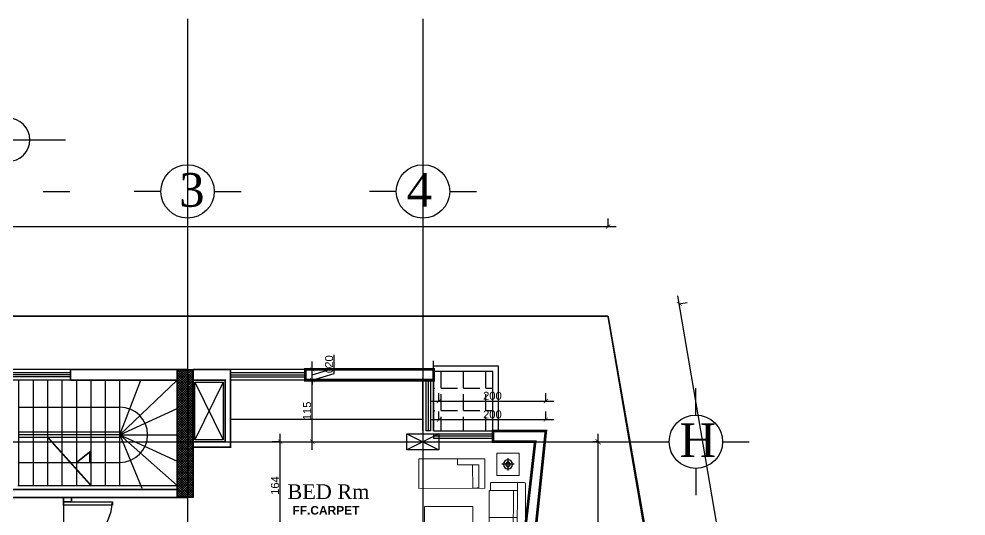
# Model space of a CAD drawing. Extents: x 250879 to 348495, y -51522 to -9360.
# Drawn here: x 303721 to 305493, y -40711 to -39781 of the extents above; entities that cross this region are included whole.
import ezdxf

# ---------------------------------------------------------------- set-up
doc = ezdxf.new("R2010")
doc.units = 0
doc.layers.get('0').update_dxf_attribs({"linetype": 'CONTINUOUS'})
doc.layers.get('DEFPOINTS').update_dxf_attribs({"color": 9, "linetype": 'CONTINUOUS'})
for name, color, linetype in [('AXIS', 1, 'CONTINUOUS'), ('COLUMN', 5, 'CONTINUOUS'), ('FURNITURE', 4, 'CONTINUOUS'), ('HATCH', 8, 'CONTINUOUS'), ('TEXT', 3, 'CONTINUOUS'), ('TRUSS', 2, 'CONTINUOUS'), ('WALL', 7, 'CONTINUOUS'), ('WALL1', 2, 'CONTINUOUS')]:
    doc.layers.add(name, color=color, linetype=linetype)
doc.layers.add('FURN', color=126, linetype='CONTINUOUS', lineweight=9)
doc.styles.get("Standard").update_dxf_attribs({"font": 'sanss___.ttf', "height": 15})
doc.styles.add('style2', font='romantic.ttf', dxfattribs={"height": 50})
doc.styles.add('STYLE4', font='arialbd.ttf', dxfattribs={"height": 0.2})
doc.dimstyles.get("Standard").update_dxf_attribs({"dimtxt": 15, "dimasz": 10, "dimexe": 10, "dimexo": 30, "dimgap": 5, "dimtad": 1, "dimdec": 0, "dimdsep": 46, "dimtxsty": 'Standard', "dimblk1": 'ARCHTICK', "dimblk2": 'ARCHTICK', "dimsah": 1, "dimcen": 2.5, "dimdle": 15, "dimclrd": 3, "dimclre": 3, "dimclrt": 3, "dimazin": 0, "dimtfac": 1, "dimtdec": 0, "dimtmove": 2, "dimatfit": 2, "dimldrblk": 'ARCHTICK', "dimfxl": 1.0455, "dimfxlon": 1, "dimtolj": 1, "dimtzin": 0, "dimarcsym": 0})
doc.dimstyles.new('STANDARD$0', dxfattribs={"dimscale": 0, "dimtxt": 12, "dimasz": 8, "dimexe": 15, "dimexo": 0.0625, "dimgap": 2, "dimtad": 1, "dimdec": 0, "dimzin": 0, "dimdsep": 46, "dimtxsty": 'Standard', "dimblk1": 'ARCHTICK', "dimblk2": 'ARCHTICK', "dimsah": 1, "dimcen": 0.09, "dimdle": 15, "dimclrd": 3, "dimclre": 3, "dimclrt": 3, "dimazin": 0, "dimtfac": 1, "dimtdec": 0, "dimtofl": 0, "dimtmove": 1, "dimatfit": 3, "dimldrblk": 'ARCHTICK', "dimfxl": 1.0455, "dimfxlon": 1, "dimtolj": 1, "dimtzin": 0, "dimarcsym": 0})

# ---------------------------------------------------------------- blocks, each defined once
blk = doc.blocks.new('_ARCHTICK')
at = {"color": 0, "linetype": 'ByBlock', "const_width": 0.15}
blk.add_lwpolyline([(-0.5, -0.5), (0.5, 0.5)], dxfattribs=at)
blk = doc.blocks.new('*D2062')
at = {"layer": 'DEFPOINTS', "color": 0, "linetype": 'ByBlock', "ltscale": 3, "transparency": 16777216}
for p in [(304804.6, -40572), (304804.6, -40572), (304804.6, -40972)]:
    blk.add_point(p, dxfattribs=at)
at = {"layer": 'WALL1', "color": 3, "linetype": 'ByBlock', "lineweight": -2, "ltscale": 3, "transparency": 16777216}
for p, q in [((304804.6, -40987), (304804.6, -40557)), ((304804.6, -40572), (304794.6, -40572)), ((304804.6, -40972), (304794.6, -40972))]:
    blk.add_line(p, q, dxfattribs=at)
at = {"layer": 'WALL1', "color": 3, "linetype": 'ByBlock', "lineweight": -2, "ltscale": 3, "transparency": 16777216, "xscale": 10, "yscale": 10, "zscale": 10}
for p, rotation in [((304804.6, -40572), 90), ((304804.6, -40972), 270)]:
    blk.add_blockref('_ARCHTICK', p, dxfattribs=dict(at, rotation=rotation))
at = {"layer": 'WALL1', "color": 3, "linetype": 'ByBlock', "ltscale": 3, "transparency": 16777216, "insert": (304791.9, -40772), "char_height": 15, "attachment_point": 5, "rotation": 90}
blk.add_mtext('\\A1;400', dxfattribs=at)
blk = doc.blocks.new('*D21')
at = {"layer": 'DEFPOINTS', "color": 0, "linetype": 'Continuous', "transparency": 16777216}
for p in [(159766.8, -32812.9), (159633.4, -32835.7), (160167.5, -35966.3)]:
    blk.add_point(p, dxfattribs=at)
at = {"layer": 'WALL', "color": 3, "linetype": 'Continuous', "lineweight": -2, "transparency": 16777216}
for p, q in [((160303.4, -35958.3), (159764.3, -32798.1)), ((159765.8, -32813.1), (159781.6, -32810.4)), ((160299.9, -35943.7), (160315.7, -35941))]:
    blk.add_line(p, q, dxfattribs=at)
at = {"layer": 'WALL', "color": 3, "linetype": 'Continuous', "lineweight": -2, "transparency": 16777216, "xscale": 8, "yscale": 8, "zscale": 8}
for p, rotation in [((159766.8, -32812.9), 99.68081920431923), ((160300.9, -35943.5), 279.6808192043192)]:
    blk.add_blockref('_ARCHTICK', p, dxfattribs=dict(at, rotation=rotation))
at = {"layer": 'WALL', "color": 3, "linetype": 'Continuous', "transparency": 16777216, "insert": (160043.5, -34376.6), "char_height": 15, "attachment_point": 5, "rotation": 279.6808}
blk.add_mtext('\\A1;3176', dxfattribs=at)
blk = doc.blocks.new('*D22')
at = {"layer": 'DEFPOINTS', "color": 0, "linetype": 'Continuous', "transparency": 16777216}
for p in [(159633.4, -32668.3), (157318.4, -32770), (159633.4, -32770)]:
    blk.add_point(p, dxfattribs=at)
at = {"layer": 'WALL', "color": 3, "linetype": 'Continuous', "lineweight": -2, "transparency": 16777216}
for p, q in [((157318.4, -32669.3), (157318.4, -32653.3)), ((159633.4, -32669.3), (159633.4, -32653.3)), ((157303.4, -32668.3), (159648.4, -32668.3))]:
    blk.add_line(p, q, dxfattribs=at)
at = {"layer": 'WALL', "color": 3, "linetype": 'Continuous', "lineweight": -2, "transparency": 16777216, "xscale": 8, "yscale": 8, "zscale": 8, "rotation": 180}
blk.add_blockref('_ARCHTICK', (157318.4, -32668.3), dxfattribs=at)
at = {"layer": 'WALL', "color": 3, "linetype": 'Continuous', "lineweight": -2, "transparency": 16777216, "xscale": 8, "yscale": 8, "zscale": 8}
blk.add_blockref('_ARCHTICK', (159633.4, -32668.3), dxfattribs=at)
at = {"layer": 'WALL', "color": 3, "linetype": 'Continuous', "transparency": 16777216, "insert": (158475.9, -32658.5), "char_height": 15, "attachment_point": 5}
blk.add_mtext('\\A1;2315', dxfattribs=at)
blk = doc.blocks.new('A$C237F6A72')
at = {"layer": 'FURNITURE', "color": 1}
for p, q in [((-150, 0), (150, 0)), ((0, -150), (0, 150))]:
    blk.add_line(p, q, dxfattribs=at)
at = {"layer": 'FURNITURE', "color": 2}
blk.add_circle((0, 0), 112, dxfattribs=at)
at = {"layer": 'FURNITURE', "color": 1}
blk.add_circle((0, 0), 56.2, dxfattribs=at)
blk = doc.blocks.new('sof4')
at = {"layer": 'FURN'}
for p, q in [((310576.8, -66809.7), (310690.9, -66809.4)), ((310576.9, -66860.8), (310576.8, -66809.7)), ((310643.6, -66809.5), (310643.7, -66820)), ((310690.9, -66809.4), (310691, -66860.5)), ((310711.9, -66838.3), (310712, -66799.8)), ((310712, -66799.8), (310750.5, -66799.9)), ((310750.5, -66799.9), (310750.4, -66838.4)), ((310643.7, -66820), (310680.4, -66819.9)), ((310669.9, -66820.5), (310670, -66859.9)), ((310680.4, -66819.9), (310680.5, -66860.5)), ((310750.4, -66838.4), (310711.9, -66838.3)), ((310691, -66860.5), (310576.9, -66860.8)), ((310700.6, -66852.5), (310700.6, -66864.4)), ((310759.4, -66850.6), (310702.7, -66850.4)), ((310747.5, -66850.6), (310747, -67018.6)), ((310761.5, -66852.7), (310761, -67016.5)), ((310698.5, -66866.5), (310698.1, -67002.3)), ((310747.5, -66864.6), (310700.6, -66864.4)), ((310740.5, -66864.5), (310740.1, -67004.5)), ((310586.2, -66976.1), (310586.4, -66892.1)), ((310586.4, -66892.1), (310670.4, -66892.3)), ((310670.4, -66892.3), (310670.2, -66976.3)), ((310698.3, -66911.1), (310747.3, -66911.2)), ((310698.2, -66957.7), (310747.2, -66957.9)), ((310670.2, -66976.3), (310586.2, -66976.1)), ((310692.3, -67038.4, -129.5), (310666.5, -66983.9, -129.5)), ((310700.2, -67004.4), (310700.1, -67016.3)), ((310747.1, -67004.6), (310700.2, -67004.4)), ((310648.5, -67066.7, -129.5), (310609.4, -67020.9, -129.5)), ((310758.9, -67018.6), (310702.2, -67018.4)), ((310692.3, -67038.4, -129.5), (310648.5, -67066.7, -129.5)), ((310711.3, -67030.6), (310711.2, -67069.1)), ((310749.8, -67030.7), (310711.3, -67030.6)), ((310749.7, -67069.2), (310749.8, -67030.7)), ((310711.2, -67069.1), (310749.7, -67069.2))]:
    blk.add_line(p, q, dxfattribs=at)
at = {"layer": 'FURN', "extrusion": (0, 0, -1)}
for centre, major_axis, start_param, end_param in [((310675.3, -66849.7), (-21, -21), 2.175917, 2.530727), ((310675.2, -66830.6), (21, -21), 0.60512, 0.959931)]:
    blk.add_ellipse(centre, major_axis=major_axis, ratio=1, start_param=start_param, end_param=end_param, dxfattribs=at)
at = {"layer": 'FURN'}
for centre, major_axis, ratio, start_param, end_param in [((310702.7, -66852.5), (-1.48, 1.48), 1, -0.788271, 0.782526), ((310759.4, -66852.7), (1.48, 1.48), 1, 5.494915, 7.065711), ((310700.6, -66866.5), (-1.48, 1.48), 1, -0.788271, 0.782526), ((310936.3, -67463.7, -129.5), (-300.2, 464.1), 0.5625, -0.109671, 0.109671), ((310781.8, -67008.2, -129.5), (-87.3, 158), 0.555479, 1.129115, 1.432361), ((310700.2, -67002.3), (-1.48, 1.48), 1, 0.782526, 2.353322), ((310584.2, -67136, -129.5), (-108.3, 144.4), 0.555479, -1.432361, -1.129115), ((310702.2, -67016.3), (1.48, 1.48), 1, 2.353322, 3.924118), ((310758.9, -67016.5), (1.48, 1.48), 1, 3.924118, 5.494915), ((310779.9, -67221.9, -129.5), (-114.9, 177.7), 0.496428, -0.252973, 0.252973)]:
    blk.add_ellipse(centre, major_axis=major_axis, ratio=ratio, start_param=start_param, end_param=end_param, dxfattribs=at)
at = {"layer": 'FURN', "extrusion": (0, 0, -1), "xscale": 0.06999999998515705, "yscale": 0.06999999998515705, "zscale": -0.06999999999999999, "rotation": 0.1645885730766123}
for p in [(-310731.2, -66819.1), (-310730.5, -67049.9)]:
    blk.add_blockref('A$C237F6A72', p, dxfattribs=at)
blk = doc.blocks.new('COLUMN')
at = {"layer": 'AXIS'}
for p, q in [((236924.7, -9644.3), (236984.7, -9674.3)), ((236984.7, -9644.3), (236924.7, -9674.3))]:
    blk.add_line(p, q, dxfattribs=at)
at = {"layer": 'COLUMN'}
blk.add_lwpolyline([(236924.7, -9644.3), (236984.7, -9644.3), (236984.7, -9674.3), (236924.7, -9674.3)], close=True, dxfattribs=at)
blk = doc.blocks.new('*D2114')
at = {"layer": 'DEFPOINTS', "color": 0, "linetype": 'Continuous', "transparency": 16777216}
for p in [(304209.7, -40572), (304209.7, -40572), (304209.7, -40736.1)]:
    blk.add_point(p, dxfattribs=at)
at = {"layer": 'WALL', "color": 3, "linetype": 'Continuous', "lineweight": -2, "transparency": 16777216}
for p, q in [((304209.7, -40751.1), (304209.7, -40557)), ((304209.7, -40572), (304194.7, -40572)), ((304209.7, -40736.1), (304194.7, -40736.1))]:
    blk.add_line(p, q, dxfattribs=at)
at = {"layer": 'WALL', "color": 3, "linetype": 'Continuous', "lineweight": -2, "transparency": 16777216, "xscale": 8, "yscale": 8, "zscale": 8}
for p, rotation in [((304209.7, -40572), 90), ((304209.7, -40736.1), 270)]:
    blk.add_blockref('_ARCHTICK', p, dxfattribs=dict(at, rotation=rotation))
at = {"layer": 'WALL', "color": 3, "linetype": 'Continuous', "transparency": 16777216, "insert": (304200, -40654.1), "char_height": 15, "attachment_point": 5, "rotation": 90}
blk.add_mtext('\\A1;164', dxfattribs=at)
blk = doc.blocks.new('*D2115')
at = {"layer": 'DEFPOINTS', "color": 0, "linetype": 'Continuous', "transparency": 16777216}
for p in [(304216.8, -40456.8), (304269.7, -40456.8), (304209.7, -40572)]:
    blk.add_point(p, dxfattribs=at)
at = {"layer": 'WALL', "color": 3, "linetype": 'Continuous', "lineweight": -2, "transparency": 16777216}
for p, q in [((304269.7, -40587), (304269.7, -40441.8)), ((304268.7, -40456.8), (304284.7, -40456.8)), ((304268.7, -40572), (304284.7, -40572))]:
    blk.add_line(p, q, dxfattribs=at)
at = {"layer": 'WALL', "color": 3, "linetype": 'Continuous', "lineweight": -2, "transparency": 16777216, "xscale": 8, "yscale": 8, "zscale": 8}
for p, rotation in [((304269.7, -40456.8), 90), ((304269.7, -40572), 270)]:
    blk.add_blockref('_ARCHTICK', p, dxfattribs=dict(at, rotation=rotation))
at = {"layer": 'WALL', "color": 3, "linetype": 'Continuous', "transparency": 16777216, "insert": (304260, -40514.4), "char_height": 15, "attachment_point": 5, "rotation": 90}
blk.add_mtext('\\A1;115', dxfattribs=at)
blk = doc.blocks.new('*D2116')
at = {"layer": 'DEFPOINTS', "color": 0, "linetype": 'Continuous', "transparency": 16777216}
for p in [(304216.8, -40456.8), (304262.9, -40456.8), (304269.7, -40456.8)]:
    blk.add_point(p, dxfattribs=at)
at = {"layer": 'WALL', "color": 3, "linetype": 'Continuous', "lineweight": -2, "transparency": 16777216}
for p, q in [((304269.7, -40456.8), (304310.9, -40444.5)), ((304310.9, -40444.5), (304310.9, -40430.9)), ((304268.7, -40456.8), (304284.7, -40456.8)), ((304268.7, -40456.8), (304284.7, -40456.8)), ((304269.7, -40456.8), (304269.7, -40448.8)), ((304269.7, -40456.8), (304269.7, -40464.8)), ((304269.7, -40456.8), (304269.7, -40456.8))]:
    blk.add_line(p, q, dxfattribs=at)
at = {"layer": 'WALL', "color": 3, "linetype": 'Continuous', "lineweight": -2, "transparency": 16777216, "xscale": 8, "yscale": 8, "zscale": 8}
for rotation in [90, 270]:
    blk.add_blockref('_ARCHTICK', (304269.7, -40456.8), dxfattribs=dict(at, rotation=rotation))
at = {"layer": 'WALL', "color": 3, "linetype": 'Continuous', "transparency": 16777216, "insert": (304301.2, -40437.7), "char_height": 15, "attachment_point": 5, "rotation": 90}
blk.add_mtext('\\A1;0', dxfattribs=at)
blk = doc.blocks.new('*D2117')
at = {"layer": 'DEFPOINTS', "color": 0, "linetype": 'Continuous', "transparency": 16777216}
for p in [(304262.9, -40436.8), (304269.7, -40436.8), (304262.9, -40456.8)]:
    blk.add_point(p, dxfattribs=at)
at = {"layer": 'WALL', "color": 3, "linetype": 'Continuous', "lineweight": -2, "transparency": 16777216}
for p, q in [((304310.9, -40434.5), (304310.9, -40409.3)), ((304269.7, -40471.8), (304269.7, -40421.8)), ((304268.7, -40436.8), (304284.7, -40436.8)), ((304269.7, -40446.8), (304310.9, -40434.5)), ((304268.7, -40456.8), (304284.7, -40456.8))]:
    blk.add_line(p, q, dxfattribs=at)
at = {"layer": 'WALL', "color": 3, "linetype": 'Continuous', "lineweight": -2, "transparency": 16777216, "xscale": 8, "yscale": 8, "zscale": 8}
for p, rotation in [((304269.7, -40436.8), 90), ((304269.7, -40456.8), 270)]:
    blk.add_blockref('_ARCHTICK', p, dxfattribs=dict(at, rotation=rotation))
at = {"layer": 'WALL', "color": 3, "linetype": 'Continuous', "transparency": 16777216, "insert": (304301.2, -40421.9), "char_height": 15, "attachment_point": 5, "rotation": 90}
blk.add_mtext('\\A1;20', dxfattribs=at)
blk = doc.blocks.new('*D1673')
at = {"layer": 'DEFPOINTS', "color": 0, "linetype": 'Continuous', "transparency": 16777216}
for p in [(304706.8, -40530.7), (304706.8, -40551.8), (304506.8, -40557)]:
    blk.add_point(p, dxfattribs=at)
at = {"layer": 'WALL', "color": 3, "linetype": 'Continuous', "lineweight": -2, "transparency": 16777216}
for p, q in [((304506.8, -40531.8), (304506.8, -40515.7)), ((304706.8, -40531.8), (304706.8, -40515.7)), ((304491.8, -40530.7), (304721.8, -40530.7))]:
    blk.add_line(p, q, dxfattribs=at)
at = {"layer": 'WALL', "color": 3, "linetype": 'Continuous', "lineweight": -2, "transparency": 16777216, "xscale": 8, "yscale": 8, "zscale": 8, "rotation": 180}
blk.add_blockref('_ARCHTICK', (304506.8, -40530.7), dxfattribs=at)
at = {"layer": 'WALL', "color": 3, "linetype": 'Continuous', "lineweight": -2, "transparency": 16777216, "xscale": 8, "yscale": 8, "zscale": 8}
blk.add_blockref('_ARCHTICK', (304706.8, -40530.7), dxfattribs=at)
at = {"layer": 'WALL', "color": 3, "linetype": 'Continuous', "transparency": 16777216, "insert": (304606.8, -40521), "char_height": 15, "attachment_point": 5}
blk.add_mtext('\\A1;200', dxfattribs=at)
blk = doc.blocks.new('*D1674')
at = {"layer": 'DEFPOINTS', "color": 0, "linetype": 'Continuous', "transparency": 16777216}
for p in [(304706.8, -40496), (304706.8, -40551.8), (304506.8, -40557)]:
    blk.add_point(p, dxfattribs=at)
at = {"layer": 'WALL', "color": 3, "linetype": 'Continuous', "lineweight": -2, "transparency": 16777216}
for p, q in [((304506.8, -40497), (304506.8, -40481)), ((304706.8, -40497), (304706.8, -40481)), ((304491.8, -40496), (304721.8, -40496))]:
    blk.add_line(p, q, dxfattribs=at)
at = {"layer": 'WALL', "color": 3, "linetype": 'Continuous', "lineweight": -2, "transparency": 16777216, "xscale": 8, "yscale": 8, "zscale": 8, "rotation": 180}
blk.add_blockref('_ARCHTICK', (304506.8, -40496), dxfattribs=at)
at = {"layer": 'WALL', "color": 3, "linetype": 'Continuous', "lineweight": -2, "transparency": 16777216, "xscale": 8, "yscale": 8, "zscale": 8}
blk.add_blockref('_ARCHTICK', (304706.8, -40496), dxfattribs=at)
at = {"layer": 'WALL', "color": 3, "linetype": 'Continuous', "transparency": 16777216, "insert": (304606.8, -40486.2), "char_height": 15, "attachment_point": 5}
blk.add_mtext('\\A1;200', dxfattribs=at)
blk = doc.blocks.new('ST')
at = {"layer": 'WALL', "linetype": 'Continuous'}
for p, q in [((289093.9, -12839.7), (289282.9, -12839.7)), ((289093.9, -12942.9), (289282.9, -12942.9))]:
    blk.add_line(p, q, dxfattribs=at)
at = {"layer": 'WALL', "linetype": 'Continuous', "const_width": 3}
for points in [[(289147.9, -12896.3), (289228.9, -12986.4)], [(289201.9, -12942.9), (289226.4, -12923.4), (289226.4, -12942.9)]]:
    blk.add_lwpolyline(points, dxfattribs=at)
at = {"layer": 'WALL', "linetype": 'Continuous'}
blk.add_arc((289282.9, -12891.3), 51.6, 270, 90, dxfattribs=at)
blk = doc.blocks.new('sec')
at = {"layer": 'WALL'}
for p, q in [((0, 105.9), (0, 319.4)), ((0, 105.9), (-115.7, 0)), ((-115.7, 0), (153.7, 0)), ((0, -105.9), (0, -153.8))]:
    blk.add_line(p, q, dxfattribs=at)
at = {"layer": 'WALL', "const_width": 6}
for points in [[(0, 105.9), (-115.7, 0), (-201.5, 0)], [(0, -105.9), (-115.7, 0)]]:
    blk.add_lwpolyline(points, dxfattribs=at)
at = {"layer": 'WALL'}
blk.add_circle((0, 0), 57.9, dxfattribs=at)
blk = doc.blocks.new('site77')
at = {"layer": 'WALL', "linetype": 'Continuous', "const_width": 3}
for points in [[(159633.4, -32835.7), (157318.4, -32835.7), (157318.4, -36546.7), (159235.4, -36546.7)], [(159633.4, -32835.7), (160181.6, -35967.1)], [(159633.4, -32835.7), (160167.5, -35966.3)]]:
    blk.add_lwpolyline(points, dxfattribs=at)
at = {"layer": 'WALL', "linetype": 'Continuous'}
dim = blk.add_linear_dim(base=(159633.4, -32668.3), p1=(157318.4, -32770), p2=(159633.4, -32770), dimstyle='STANDARD$0', override={"dimscale": 1}, dxfattribs=at)
dim.commit()
dim.dimension.update_dxf_attribs({"geometry": '*D22', "text_midpoint": (158475.9, -32658.5)})
dim = blk.add_aligned_dim(p1=(160167.5, -35966.3), p2=(159633.4, -32835.7), distance=-135.4, dimstyle='STANDARD$0', override={"dimscale": 1}, dxfattribs=at)
dim.commit()
dim.dimension.update_dxf_attribs({"geometry": '*D21', "text_midpoint": (160043.5, -34376.6)})

msp = doc.modelspace()

# ---------------------------------------------------------------- hatches: boundary and pattern name
at = {"layer": 'AXIS'}
h = msp.add_hatch(dxfattribs=at)
h.set_pattern_fill('ANSI37', color=256, style=0)
h.set_pattern_definition([(45, (23529.663, -20279.1652), (-2.24506403, 2.24506403), []), (135, (23529.663, -20279.1652), (-2.24506403, -2.24506403), [])])
h.paths.add_polyline_path([(304016.65901, -40676.52944), (304016.65901, -40436.83358), (304046.65901, -40436.83358), (304046.65901, -40676.52944)])
h = msp.add_hatch(dxfattribs=at)
h.set_pattern_fill('ANGLE', color=256, scale=6, style=0)
h.set_pattern_definition([(0, (66000.835, -31712.74), (0, 41.91), [30.48, -11.43]), (90, (66000.835, -31712.74), (-41.91, 3e-15), [30.48, -11.43])])
h.paths.add_polyline_path([(304607.87007, -40440.77023), (304496.80672, -40440.77023), (304496.80672, -40551.83358), (304607.87007, -40551.83358)])

# ---------------------------------------------------------------- linework, layer by layer
for p, q in [((304036.32984, -39780.65994), (304036.32984, -43810.85677)), ((304476.80672, -39780.65994), (304476.80672, -43803.29107)), ((303766.17038, -40103.55728), (303816.17038, -40103.55728)), ((303766.17038, -40103.55728), (303816.17038, -40103.55728)), ((303986.32984, -40103.55728), (303936.32984, -40103.55728)), ((304086.32984, -40103.55728), (304136.32984, -40103.55728)), ((304426.80672, -40103.55728), (304376.80672, -40103.55728)), ((304526.80672, -40103.55728), (304576.80672, -40103.55728)), ((304036.32984, -40153.55728), (304036.32984, -40203.55728)), ((304476.80672, -40153.55728), (304476.80672, -40203.55728)), ((304049.9548, -40460.44578), (304103.02529, -40568.55943)), ((304103.02529, -40460.44578), (304049.9548, -40568.55943)), ((304987.55151, -40522.05521), (304987.55151, -40472.05521)), ((302609.83774, -40571.99817), (304937.55155, -40571.99817)), ((305037.55151, -40572.05521), (305087.55151, -40572.05521)), ((304987.55151, -40622.05521), (304987.55151, -40672.05521))]:
    msp.add_line(p, q, dxfattribs=at)
for centre in [(304036.32984, -40103.55728), (304476.80672, -40103.55728), (304987.55151, -40572.05521)]:
    msp.add_circle(centre, 50, dxfattribs=at)
at = {"layer": 'COLUMN'}
msp.add_lwpolyline([(304016.65901, -40676.52944), (304016.65901, -40436.83358), (304046.65901, -40436.83358), (304046.65901, -40676.52944)], close=True, dxfattribs=at)
at = {"layer": 'FURNITURE', "ltscale": 3}
for p, q in [((303817.18175, -40436.83358), (303615.15901, -40436.83358)), ((303817.18175, -40442.83358), (303615.15901, -40442.83358)), ((303817.18175, -40446.83358), (303615.15901, -40446.83358)), ((304256.80672, -40436.83358), (304046.65901, -40436.83358)), ((304256.80672, -40443.29282), (304116.65901, -40443.29282)), ((303817.18175, -40450.83358), (303615.15901, -40450.83358)), ((303720.79911, -40654.2011), (303720.79911, -40456.83358)), ((303747.79911, -40654.2011), (303747.79911, -40456.83358)), ((303774.79911, -40654.2011), (303774.79911, -40456.83358)), ((303801.79911, -40654.2011), (303801.79911, -40456.83358)), ((303828.79911, -40654.2011), (303828.79911, -40456.83358)), ((303855.79911, -40654.2011), (303855.79911, -40456.83358)), ((303882.79911, -40654.2011), (303882.79911, -40456.83358)), ((303909.79911, -40654.2011), (303909.79911, -40456.83358)), ((304016.65901, -40456.83358), (303909.79911, -40559.04914)), ((303909.79911, -40559.04914), (303948.72541, -40456.83358)), ((304256.80672, -40451.29282), (304116.65901, -40451.29282)), ((304256.80672, -40456.83358), (304116.65901, -40456.83358)), ((303909.79911, -40559.04914), (304016.65901, -40509.65785)), ((303909.79911, -40554.04914), (303720.79911, -40554.04914)), ((303909.79911, -40559.04914), (303720.79911, -40559.04914)), ((303909.79911, -40564.04914), (303720.79911, -40564.04914)), ((303909.79911, -40559.04914), (304016.65901, -40559.04914)), ((304016.65901, -40654.2011), (303909.79911, -40559.04914)), ((303909.79911, -40559.04914), (304016.65901, -40608.44044)), ((303909.79911, -40559.04914), (303950.62954, -40659.2011))]:
    msp.add_line(p, q, dxfattribs=at)
at = {"layer": 'FURNITURE'}
msp.add_line((303803.80672, -40684.74001), (303895.77007, -40684.74001), dxfattribs=at)
at = {"layer": 'FURNITURE', "ltscale": 3}
for points in [[(304496.80672, -40551.83358), (304496.80672, -40420.77023)], [(303718.35939, -40654.2011), (304016.65901, -40654.2011), (304016.65901, -40456.83358), (303615.15901, -40456.83358), (303615.15901, -40661.2647), (303629.35939, -40661.2647)], [(304116.65901, -40529.95392), (304476.80672, -40529.95392), (304476.80672, -40456.83358), (304116.65901, -40456.83358)], [(304496.80672, -40551.83358), (304627.87007, -40551.83358)]]:
    msp.add_lwpolyline(points, dxfattribs=at)
at = {"layer": 'FURNITURE'}
msp.add_lwpolyline([(304617.87007, -40551.83358), (304617.87007, -40430.77023), (304496.80672, -40430.77023)], dxfattribs=at)
msp.add_lwpolyline([(304496.80672, -40551.83358), (304607.87007, -40551.83358), (304607.87007, -40440.77023), (304496.80672, -40440.77023)], close=True, dxfattribs=at)
at = {"layer": 'FURNITURE', "ltscale": 3}
for points in [[(304490.63566, -40551.83358), (304482.97778, -40551.83358), (304482.97778, -40457.3457), (304490.63566, -40457.3457)], [(304496.80672, -40558.00464), (304496.80672, -40565.66252), (304607.87007, -40565.66252), (304607.87007, -40558.00464)]]:
    msp.add_lwpolyline(points, close=True, dxfattribs=at)
at = {"layer": 'FURNITURE', "flags": 128}
msp.add_lwpolyline([(303803.80672, -40684.74001), (303895.77007, -40684.74001), (303895.77007, -40690.74001), (303803.80672, -40690.74001), (303803.80672, -40684.74001)], dxfattribs=at)
at = {"layer": 'FURNITURE'}
msp.add_arc((303800.32585, -40679.19844), 95.60496, 272.08653555, 356.67709067, dxfattribs=at)
at = {"layer": 'HATCH', "linetype": 'ByBlock', "ltscale": 3}
msp.add_line((303803.80672, -40676.2647), (303803.80672, -40787.05014), dxfattribs=at)
at = {"layer": 'WALL', "linetype": 'Continuous'}
msp.add_line((304256.80672, -40447.29282), (304116.65901, -40447.29282), dxfattribs=at)
at = {"layer": 'WALL', "ltscale": 3}
for p, q in [((303803.80672, -40676.2647), (303803.80672, -40690.74001)), ((303818.80672, -40684.74001), (303818.80672, -40676.2647)), ((303818.80672, -40676.2647), (303818.80672, -40684.74001))]:
    msp.add_line(p, q, dxfattribs=at)
at = {"layer": 'WALL', "linetype": 'Continuous', "ltscale": 3, "const_width": 5}
for points in [[(304496.80672, -40440.77023), (304496.80672, -40436.83358), (304256.80672, -40436.83358), (304256.80672, -40456.83358), (304256.80672, -40456.83358), (304256.80672, -40456.83358), (304496.80672, -40456.83358), (304496.80672, -40440.77023), (304496.80672, -40440.77023)], [(304607.87007, -40551.83358), (304706.80672, -40551.83358), (304661.52577, -40986.99817), (304521.80672, -40986.99817), (304506.80672, -40986.99817), (304506.80672, -40966.99817), (304641.52577, -40966.99817), (304686.80672, -40571.83358), (304607.87007, -40571.83358), (304607.87007, -40551.83358)]]:
    msp.add_lwpolyline(points, dxfattribs=at)
at = {"layer": 'WALL', "linetype": 'Continuous', "const_width": 3}
for points in [[(304036.65901, -40436.83358), (303817.18175, -40436.83358)], [(303817.18175, -40456.83358), (303817.18175, -40436.83358), (303837.18175, -40436.83358)], [(304046.65901, -40436.83358), (304046.65901, -40456.83358), (304106.65901, -40456.83358), (304106.65901, -40571.99817), (304046.65901, -40571.99817), (304046.65901, -40456.83358)], [(304046.65901, -40436.83358), (304106.65901, -40436.83358), (304116.65901, -40436.83358), (304116.65901, -40571.99817), (304116.65901, -40581.99817), (304046.65901, -40581.99817)], [(303817.18175, -40456.83358), (304016.65901, -40456.83358), (304016.65901, -40661.2647), (303699.35939, -40661.2647), (303699.35939, -40676.2647), (304036.65901, -40676.2647)]]:
    msp.add_lwpolyline(points, dxfattribs=at)
at = {"layer": 'WALL', "linetype": 'Continuous', "ltscale": 3}
for points in [[(304496.80672, -40551.83358), (304496.80672, -40436.83358), (304256.80672, -40436.83358), (304256.80672, -40456.83358)], [(304476.80672, -40551.83358), (304476.80672, -40456.83358), (304216.80672, -40456.83358), (304216.80672, -40456.83358)], [(304256.80672, -40456.83358), (304216.80672, -40456.83358)], [(303818.80672, -40676.2647), (303818.80672, -40684.74001), (303803.80672, -40684.74001), (303803.80672, -40676.2647)]]:
    msp.add_lwpolyline(points, dxfattribs=at)
at = {"layer": 'WALL', "linetype": 'Continuous'}
msp.add_lwpolyline([(304049.9548, -40460.44578), (304103.02529, -40460.44578), (304103.02529, -40568.55943), (304049.9548, -40568.55943)], close=True, dxfattribs=at)
at = {"layer": 'WALL1'}
for p, q in [((304486.80672, -40457.3457), (304486.80672, -40551.83358)), ((304607.87007, -40561.83358), (304496.80672, -40561.83358))]:
    msp.add_line(p, q, dxfattribs=at)
at = {"layer": 'WALL1', "linetype": 'ByBlock', "ltscale": 3}
msp.add_line((303818.80672, -40684.74001), (303803.80672, -40684.74001), dxfattribs=at)

# ---------------------------------------------------------------- block references
at = {"layer": 'TRUSS', "linetype": 'Continuous', "xscale": 1.080000000016298, "yscale": 1.080000000016298, "zscale": 1.080000000016298}
msp.add_blockref('sof4', (-30953.66699, 31550.3076), dxfattribs=at)
at = {"layer": 'WALL', "linetype": 'Continuous'}
for name, p in [('site77', (145189.77145, -7501.14005)), ('ST', (14626.93946, -27667.79655)), ('COLUMN', (67522.10724, -30912.74165))]:
    msp.add_blockref(name, p, dxfattribs=at)
at = {"layer": 'WALL1', "xscale": -0.7000000000116415, "yscale": 0.7000000000116415, "zscale": 0.7, "rotation": 180}
msp.add_blockref('sec', (303700.54809, -40006.8606), dxfattribs=at)

# ---------------------------------------------------------------- texts
at = {"layer": 'TEXT'}
for s, insert, char_height, width, attachment_point, style in [('3', (304020.57875, -40069.15817), 63, 240.4607, 1, 'style2'), ('4', (304446.1594, -40069.15817), 63, 240.4607, 1, 'style2'), ('H', (304956.90419, -40537.65609), 63, 240.4607, 1, 'style2'), ('BED Rm', (304223.34988, -40679.40624), 27.44, 455.7181, 7, 'style2'), ('FF.CARPET', (304232.52842, -40692.4231), 16, 173.1975406, 1, 'STYLE4')]:
    msp.add_mtext(s, dxfattribs=dict(at, insert=insert, char_height=char_height, width=width, attachment_point=attachment_point, style=style))

# ---------------------------------------------------------------- dimensions: what is measured, and where the dimension line sits
at = {"layer": 'WALL', "linetype": 'Continuous'}
for base, p1, p2, picture, middle in [((304269.72949, -40436.83358), (304262.85656, -40456.83358), (304262.85656, -40436.83358), '*D2117', (304301.18216, -40432.47988)), ((304269.72949, -40456.83358), (304209.72949, -40571.99817), (304216.80672, -40456.83358), '*D2115', (304260.00315, -40514.41587)), ((304269.729489699, -40456.833580182), (304216.806719988, -40456.833580183), (304262.85655576, -40456.833580182), '*D2116', (304301.182164597, -40442.479876479)), ((304209.72949, -40571.99817), (304209.72949, -40736.11886), (304209.72949, -40571.99817), '*D2114', (304199.99286, -40654.05851))]:
    dim = msp.add_linear_dim(base=base, p1=p1, p2=p2, angle=90, dimstyle='STANDARD$0', override={"dimscale": 1}, dxfattribs=at)
    dim.commit()
    dim.dimension.update_dxf_attribs({"geometry": picture, "text_midpoint": middle})
for base, picture, middle in [((304706.80672, -40495.96554), '*D1674', (304606.80672, -40486.2392)), ((304706.80672, -40530.70464), '*D1673', (304606.80672, -40520.97831))]:
    dim = msp.add_linear_dim(base=base, p1=(304506.80672, -40556.99817), p2=(304706.80672, -40551.83358), dimstyle='STANDARD$0', override={"dimscale": 1}, dxfattribs=at)
    dim.commit()
    dim.dimension.update_dxf_attribs({"geometry": picture, "text_midpoint": middle})
at = {"layer": 'WALL1', "linetype": 'ByBlock', "ltscale": 3}
dim = msp.add_linear_dim(base=(304804.62184, -40571.99817), p1=(304804.62184, -40971.99817), p2=(304804.62184, -40571.99817), angle=90, dimstyle='Standard', override={"dimtmove": 1}, dxfattribs=at)
dim.commit()
dim.dimension.update_dxf_attribs({"geometry": '*D2062', "text_midpoint": (304791.8955, -40771.99817)})

doc.saveas('drawing.dxf')
